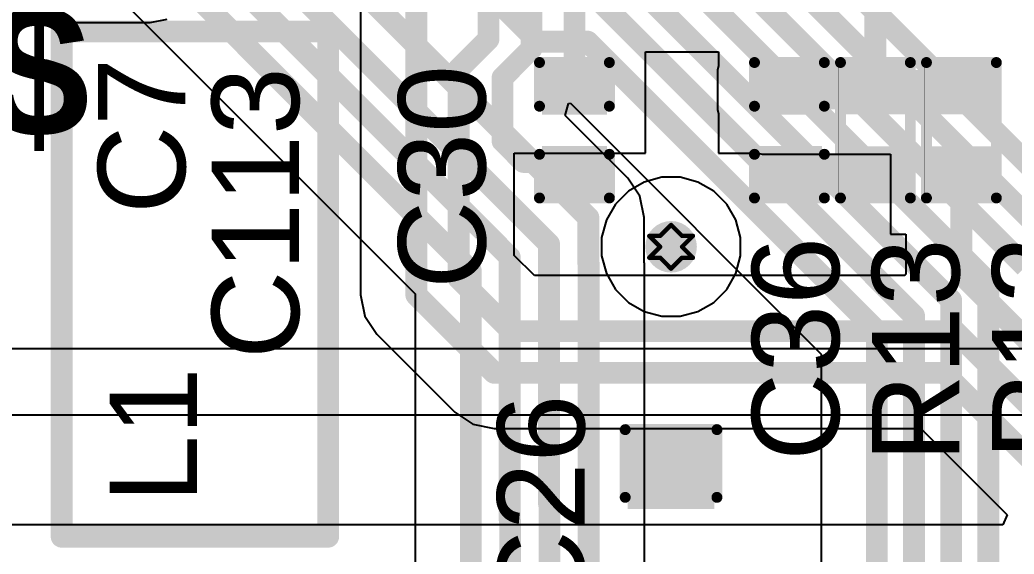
# Model space of a CAD drawing. Header units: inches. Extents: x -3 to 5437, y -3 to 5435.
# Drawn here: x 90.52 to 102.08, y 50.67 to 56.88 of the extents above; entities that cross this region are included whole.
import ezdxf

# ---------------------------------------------------------------- set-up
doc = ezdxf.new("R2010")
doc.units = ezdxf.units.IN
for name, color, linetype in [('Bottom Layer', 5, 'Continuous'), ('Drill Drawing', 1, 'Continuous'), ('GND', 16, 'Continuous'), ('PWR', 76, 'Continuous'), ('Top Layer', 1, 'Continuous'), ('Top Overlay', 2, 'Continuous'), ('Top Paste', 8, 'Continuous'), ('Top Solder', 216, 'Continuous'), ('Via Holes', 16, 'Continuous')]:
    doc.layers.add(name, color=color, linetype=linetype)
doc.styles.add('Arial', font='', dxfattribs={"height": 0.2})
doc.styles.add('Arial_Bold', font='', dxfattribs={"height": 0.2})
doc.styles.get('Arial').set_extended_font_data('Arial')
doc.styles.get('Arial_Bold').set_extended_font_data('Arial', bold=True)

# ---------------------------------------------------------------- blocks, each defined once
blk = doc.blocks.new('C___0402_62')
at = {"layer": 'Top Layer'}
for points in [[(-0.6985, -0.3175), (-0.6985, 0.3174999999999999), (-0.2413000000000001, 0.3175), (-0.2412999999999999, -0.3174999999999999)], [(0.2413000000000001, -0.3175), (0.2412999999999999, 0.3174999999999999), (0.6985, 0.3175), (0.6985, -0.3174999999999999)]]:
    blk.add_hatch(color=1, dxfattribs=at).paths.add_polyline_path(points)
at = {"layer": 'Top Paste'}
for points in [[(-0.6985, -0.3175), (-0.6985, 0.3174999999999999), (-0.2413000000000001, 0.3175), (-0.2412999999999999, -0.3174999999999999)], [(0.2413000000000001, -0.3175), (0.2412999999999999, 0.3174999999999999), (0.6985, 0.3175), (0.6985, -0.3174999999999999)]]:
    blk.add_hatch(color=8, dxfattribs=at).paths.add_polyline_path(points)
at = {"layer": 'Top Solder'}
for points in [[(-0.7584998799999999, -0.3774998800000001), (-0.7584998799999999, 0.3774998799999999), (-0.1813001200000001, 0.3774998800000001), (-0.1813001199999999, -0.3774998799999999)], [(0.1813001200000001, -0.3774998800000001), (0.1813001199999999, 0.3774998799999999), (0.7584998799999999, 0.3774998800000001), (0.7584998799999999, -0.3774998799999999)]]:
    blk.add_hatch(color=216, dxfattribs=at).paths.add_polyline_path(points)
at = {"layer": 'Top Overlay'}
for points in [[(-0.7874, -0.4064, 0.127, 0.127, 0), (-0.7874, 0.4064, 0.127, 0.127, 0)], [(-0.2794, 0.4064, 0.127, 0.127, 0), (-0.7874, 0.4064, 0.127, 0.127, 0)], [(0.7874, 0.4064, 0.127, 0.127, 0), (0.2794, 0.4064, 0.127, 0.127, 0)], [(0.7874, -0.4064, 0.127, 0.127, 0), (0.7874, 0.4064, 0.127, 0.127, 0)], [(-0.2794, -0.4064, 0.127, 0.127, 0), (-0.7874, -0.4064, 0.127, 0.127, 0)], [(0.7874, -0.4064, 0.127, 0.127, 0), (0.2794, -0.4064, 0.127, 0.127, 0)]]:
    blk.add_lwpolyline(points, format="xyseb", dxfattribs=at)
for points in [[(-0.8191499999999999, 0.4064, 0.0635, 0.0635, 1), (-0.7556499999999999, 0.4064, 0.0635, 0.0635, 1)], [(-0.8191499999999999, 0.4064, 0.0635, 0.0635, 1), (-0.7556499999999999, 0.4064, 0.0635, 0.0635, 1)], [(-0.31115, 0.4064, 0.0635, 0.0635, 1), (-0.24765, 0.4064, 0.0635, 0.0635, 1)], [(0.24765, 0.4064, 0.0635, 0.0635, 1), (0.31115, 0.4064, 0.0635, 0.0635, 1)], [(0.7556499999999999, 0.4064, 0.0635, 0.0635, 1), (0.8191499999999999, 0.4064, 0.0635, 0.0635, 1)], [(0.7556499999999999, 0.4064, 0.0635, 0.0635, 1), (0.8191499999999999, 0.4064, 0.0635, 0.0635, 1)], [(-0.8191499999999999, -0.4064, 0.0635, 0.0635, 1), (-0.7556499999999999, -0.4064, 0.0635, 0.0635, 1)], [(-0.8191499999999999, -0.4064, 0.0635, 0.0635, 1), (-0.7556499999999999, -0.4064, 0.0635, 0.0635, 1)], [(-0.31115, -0.4064, 0.0635, 0.0635, 1), (-0.24765, -0.4064, 0.0635, 0.0635, 1)], [(0.24765, -0.4064, 0.0635, 0.0635, 1), (0.31115, -0.4064, 0.0635, 0.0635, 1)], [(0.7556499999999999, -0.4064, 0.0635, 0.0635, 1), (0.8191499999999999, -0.4064, 0.0635, 0.0635, 1)], [(0.7556499999999999, -0.4064, 0.0635, 0.0635, 1), (0.8191499999999999, -0.4064, 0.0635, 0.0635, 1)]]:
    blk.add_lwpolyline(points, format="xyseb", close=True, dxfattribs=at)
blk = doc.blocks.new('R___0402_235')
at = {"layer": 'Top Layer'}
for points in [[(-0.6985, -0.3175), (-0.6985, 0.3174999999999999), (-0.2413000000000001, 0.3175), (-0.2412999999999999, -0.3174999999999999)], [(0.2413000000000001, -0.3175), (0.2412999999999999, 0.3174999999999999), (0.6985, 0.3175), (0.6985, -0.3174999999999999)]]:
    blk.add_hatch(color=1, dxfattribs=at).paths.add_polyline_path(points)
at = {"layer": 'Top Paste'}
for points in [[(-0.6985, -0.3175), (-0.6985, 0.3174999999999999), (-0.2413000000000001, 0.3175), (-0.2412999999999999, -0.3174999999999999)], [(0.2413000000000001, -0.3175), (0.2412999999999999, 0.3174999999999999), (0.6985, 0.3175), (0.6985, -0.3174999999999999)]]:
    blk.add_hatch(color=8, dxfattribs=at).paths.add_polyline_path(points)
at = {"layer": 'Top Solder'}
for points in [[(-0.75350116, -0.3725011600000001), (-0.75350116, 0.3725011599999999), (-0.18629884, 0.3725011600000001), (-0.1862988399999999, -0.3725011599999999)], [(0.18629884, -0.3725011600000001), (0.1862988399999999, 0.3725011599999999), (0.75350116, 0.3725011600000001), (0.75350116, -0.3725011599999999)]]:
    blk.add_hatch(color=216, dxfattribs=at).paths.add_polyline_path(points)
at = {"layer": 'Top Overlay'}
for points in [[(0.7874, 0.4064, 0.127, 0.127, 0), (-0.7874, 0.4064, 0.127, 0.127, 0)], [(-0.7874, -0.4064, 0.127, 0.127, 0), (-0.7874, 0.4064, 0.127, 0.127, 0)], [(0.7874, -0.4064, 0.127, 0.127, 0), (0.7874, 0.4064, 0.127, 0.127, 0)], [(0.7874, -0.4064, 0.127, 0.127, 0), (-0.7874, -0.4064, 0.127, 0.127, 0)], [(0.8128, -0.4318, 0.0032258, 0.0032258, 0), (-0.8128, -0.4318, 0.0032258, 0.0032258, 0)]]:
    blk.add_lwpolyline(points, format="xyseb", dxfattribs=at)
for points in [[(-0.8191499999999999, 0.4064, 0.0635, 0.0635, 1), (-0.7556499999999999, 0.4064, 0.0635, 0.0635, 1)], [(-0.8191499999999999, 0.4064, 0.0635, 0.0635, 1), (-0.7556499999999999, 0.4064, 0.0635, 0.0635, 1)], [(0.7556499999999999, 0.4064, 0.0635, 0.0635, 1), (0.8191499999999999, 0.4064, 0.0635, 0.0635, 1)], [(0.7556499999999999, 0.4064, 0.0635, 0.0635, 1), (0.8191499999999999, 0.4064, 0.0635, 0.0635, 1)], [(-0.8191499999999999, -0.4064, 0.0635, 0.0635, 1), (-0.7556499999999999, -0.4064, 0.0635, 0.0635, 1)], [(-0.8191499999999999, -0.4064, 0.0635, 0.0635, 1), (-0.7556499999999999, -0.4064, 0.0635, 0.0635, 1)], [(0.7556499999999999, -0.4064, 0.0635, 0.0635, 1), (0.8191499999999999, -0.4064, 0.0635, 0.0635, 1)], [(0.7556499999999999, -0.4064, 0.0635, 0.0635, 1), (0.8191499999999999, -0.4064, 0.0635, 0.0635, 1)], [(-0.81360518, -0.4318, 0.0016129, 0.0016129, 1), (-0.8119948199999999, -0.4318, 0.0016129, 0.0016129, 1)], [(0.8119948199999999, -0.4318, 0.0016129, 0.0016129, 1), (0.81360518, -0.4318, 0.0016129, 0.0016129, 1)]]:
    blk.add_lwpolyline(points, format="xyseb", close=True, dxfattribs=at)
blk = doc.blocks.new('C__0603_370')
at = {"layer": 'Top Layer'}
for points in [[(-0.3809999999999999, 0.4445), (-0.3809999999999999, -0.4445), (-1.143, -0.4445), (-1.143, 0.4445)], [(1.143, 0.4445), (1.143, -0.4445), (0.3809999999999999, -0.4445), (0.3809999999999999, 0.4445)]]:
    blk.add_hatch(color=1, dxfattribs=at).paths.add_polyline_path(points)
at = {"layer": 'Top Paste'}
for points in [[(-0.3809999999999999, 0.4445), (-0.3809999999999999, -0.4445), (-1.143, -0.4445), (-1.143, 0.4445)], [(1.143, 0.4445), (1.143, -0.4445), (0.3809999999999999, -0.4445), (0.3809999999999999, 0.4445)]]:
    blk.add_hatch(color=8, dxfattribs=at).paths.add_polyline_path(points)
at = {"layer": 'Top Solder'}
for points in [[(-0.3210001199999999, 0.50449988), (-0.3210001199999999, -0.50449988), (-1.20299988, -0.50449988), (-1.20299988, 0.50449988)], [(1.20299988, 0.50449988), (1.20299988, -0.50449988), (0.3210001199999999, -0.50449988), (0.3210001199999999, 0.50449988)]]:
    blk.add_hatch(color=216, dxfattribs=at).paths.add_polyline_path(points)
at = {"layer": 'Top Overlay'}
for points in [[(-1.2446, 0.5334, 0.127, 0.127, 0), (-1.2446, -0.5334, 0.127, 0.127, 0)], [(-1.2446, 0.5334, 0.127, 0.127, 0), (-0.4571999999999999, 0.5334, 0.127, 0.127, 0)], [(0.4571999999999999, 0.5334, 0.127, 0.127, 0), (1.2446, 0.5334, 0.127, 0.127, 0)], [(1.2446, 0.5334, 0.127, 0.127, 0), (1.2446, -0.5334, 0.127, 0.127, 0)], [(-1.2446, -0.5334, 0.127, 0.127, 0), (-0.4571999999999999, -0.5334, 0.127, 0.127, 0)], [(0.4571999999999999, -0.5334, 0.127, 0.127, 0), (1.2446, -0.5334, 0.127, 0.127, 0)]]:
    blk.add_lwpolyline(points, format="xyseb", dxfattribs=at)
for points in [[(-1.27635, 0.5334, 0.0635, 0.0635, 1), (-1.21285, 0.5334, 0.0635, 0.0635, 1)], [(-1.27635, 0.5334, 0.0635, 0.0635, 1), (-1.21285, 0.5334, 0.0635, 0.0635, 1)], [(-0.4889499999999999, 0.5334, 0.0635, 0.0635, 1), (-0.42545, 0.5334, 0.0635, 0.0635, 1)], [(0.42545, 0.5334, 0.0635, 0.0635, 1), (0.4889499999999999, 0.5334, 0.0635, 0.0635, 1)], [(1.21285, 0.5334, 0.0635, 0.0635, 1), (1.27635, 0.5334, 0.0635, 0.0635, 1)], [(1.21285, 0.5334, 0.0635, 0.0635, 1), (1.27635, 0.5334, 0.0635, 0.0635, 1)], [(-1.27635, -0.5334, 0.0635, 0.0635, 1), (-1.21285, -0.5334, 0.0635, 0.0635, 1)], [(-1.27635, -0.5334, 0.0635, 0.0635, 1), (-1.21285, -0.5334, 0.0635, 0.0635, 1)], [(-0.4889499999999999, -0.5334, 0.0635, 0.0635, 1), (-0.42545, -0.5334, 0.0635, 0.0635, 1)], [(0.42545, -0.5334, 0.0635, 0.0635, 1), (0.4889499999999999, -0.5334, 0.0635, 0.0635, 1)], [(1.21285, -0.5334, 0.0635, 0.0635, 1), (1.27635, -0.5334, 0.0635, 0.0635, 1)], [(1.21285, -0.5334, 0.0635, 0.0635, 1), (1.27635, -0.5334, 0.0635, 0.0635, 1)]]:
    blk.add_lwpolyline(points, format="xyseb", close=True, dxfattribs=at)
blk = doc.blocks.new('R___0402_453')
at = {"layer": 'Top Layer'}
for points in [[(-0.6985, -0.3175), (-0.6985, 0.3174999999999999), (-0.2413000000000001, 0.3175), (-0.2412999999999999, -0.3174999999999999)], [(0.2413000000000001, -0.3175), (0.2412999999999999, 0.3174999999999999), (0.6985, 0.3175), (0.6985, -0.3174999999999999)]]:
    blk.add_hatch(color=1, dxfattribs=at).paths.add_polyline_path(points)
at = {"layer": 'Top Paste'}
for points in [[(-0.6985, -0.3175), (-0.6985, 0.3174999999999999), (-0.2413000000000001, 0.3175), (-0.2412999999999999, -0.3174999999999999)], [(0.2413000000000001, -0.3175), (0.2412999999999999, 0.3174999999999999), (0.6985, 0.3175), (0.6985, -0.3174999999999999)]]:
    blk.add_hatch(color=8, dxfattribs=at).paths.add_polyline_path(points)
at = {"layer": 'Top Solder'}
for points in [[(-0.75350116, -0.3725011600000001), (-0.75350116, 0.3725011599999999), (-0.18629884, 0.3725011600000001), (-0.1862988399999999, -0.3725011599999999)], [(0.18629884, -0.3725011600000001), (0.1862988399999999, 0.3725011599999999), (0.75350116, 0.3725011600000001), (0.75350116, -0.3725011599999999)]]:
    blk.add_hatch(color=216, dxfattribs=at).paths.add_polyline_path(points)
at = {"layer": 'Top Overlay'}
for points in [[(0.7874, 0.4064, 0.127, 0.127, 0), (-0.7874, 0.4064, 0.127, 0.127, 0)], [(-0.7874, -0.4064, 0.127, 0.127, 0), (-0.7874, 0.4064, 0.127, 0.127, 0)], [(0.7874, -0.4064, 0.127, 0.127, 0), (0.7874, 0.4064, 0.127, 0.127, 0)], [(0.7874, -0.4064, 0.127, 0.127, 0), (-0.7874, -0.4064, 0.127, 0.127, 0)], [(0.8128, -0.4318, 0.0032258, 0.0032258, 0), (-0.8128, -0.4318, 0.0032258, 0.0032258, 0)]]:
    blk.add_lwpolyline(points, format="xyseb", dxfattribs=at)
for points in [[(-0.8191499999999999, 0.4064, 0.0635, 0.0635, 1), (-0.7556499999999999, 0.4064, 0.0635, 0.0635, 1)], [(-0.8191499999999999, 0.4064, 0.0635, 0.0635, 1), (-0.7556499999999999, 0.4064, 0.0635, 0.0635, 1)], [(0.7556499999999999, 0.4064, 0.0635, 0.0635, 1), (0.8191499999999999, 0.4064, 0.0635, 0.0635, 1)], [(0.7556499999999999, 0.4064, 0.0635, 0.0635, 1), (0.8191499999999999, 0.4064, 0.0635, 0.0635, 1)], [(-0.8191499999999999, -0.4064, 0.0635, 0.0635, 1), (-0.7556499999999999, -0.4064, 0.0635, 0.0635, 1)], [(-0.8191499999999999, -0.4064, 0.0635, 0.0635, 1), (-0.7556499999999999, -0.4064, 0.0635, 0.0635, 1)], [(0.7556499999999999, -0.4064, 0.0635, 0.0635, 1), (0.8191499999999999, -0.4064, 0.0635, 0.0635, 1)], [(0.7556499999999999, -0.4064, 0.0635, 0.0635, 1), (0.8191499999999999, -0.4064, 0.0635, 0.0635, 1)], [(-0.81360518, -0.4318, 0.0016129, 0.0016129, 1), (-0.8119948199999999, -0.4318, 0.0016129, 0.0016129, 1)], [(0.8119948199999999, -0.4318, 0.0016129, 0.0016129, 1), (0.81360518, -0.4318, 0.0016129, 0.0016129, 1)]]:
    blk.add_lwpolyline(points, format="xyseb", close=True, dxfattribs=at)
blk = doc.blocks.new('C___0402_486')
at = {"layer": 'Top Layer'}
for points in [[(-0.6985, -0.3175), (-0.6985, 0.3174999999999999), (-0.2413000000000001, 0.3175), (-0.2412999999999999, -0.3174999999999999)], [(0.2413000000000001, -0.3175), (0.2412999999999999, 0.3174999999999999), (0.6985, 0.3175), (0.6985, -0.3174999999999999)]]:
    blk.add_hatch(color=1, dxfattribs=at).paths.add_polyline_path(points)
at = {"layer": 'Top Paste'}
for points in [[(-0.6985, -0.3175), (-0.6985, 0.3174999999999999), (-0.2413000000000001, 0.3175), (-0.2412999999999999, -0.3174999999999999)], [(0.2413000000000001, -0.3175), (0.2412999999999999, 0.3174999999999999), (0.6985, 0.3175), (0.6985, -0.3174999999999999)]]:
    blk.add_hatch(color=8, dxfattribs=at).paths.add_polyline_path(points)
at = {"layer": 'Top Solder'}
for points in [[(-0.7584998799999999, -0.3774998800000001), (-0.7584998799999999, 0.3774998799999999), (-0.1813001200000001, 0.3774998800000001), (-0.1813001199999999, -0.3774998799999999)], [(0.1813001200000001, -0.3774998800000001), (0.1813001199999999, 0.3774998799999999), (0.7584998799999999, 0.3774998800000001), (0.7584998799999999, -0.3774998799999999)]]:
    blk.add_hatch(color=216, dxfattribs=at).paths.add_polyline_path(points)
at = {"layer": 'Top Overlay'}
for points in [[(-0.7874, -0.4064, 0.127, 0.127, 0), (-0.7874, 0.4064, 0.127, 0.127, 0)], [(-0.2794, 0.4064, 0.127, 0.127, 0), (-0.7874, 0.4064, 0.127, 0.127, 0)], [(0.7874, 0.4064, 0.127, 0.127, 0), (0.2794, 0.4064, 0.127, 0.127, 0)], [(0.7874, -0.4064, 0.127, 0.127, 0), (0.7874, 0.4064, 0.127, 0.127, 0)], [(-0.2794, -0.4064, 0.127, 0.127, 0), (-0.7874, -0.4064, 0.127, 0.127, 0)], [(0.7874, -0.4064, 0.127, 0.127, 0), (0.2794, -0.4064, 0.127, 0.127, 0)]]:
    blk.add_lwpolyline(points, format="xyseb", dxfattribs=at)
for points in [[(-0.8191499999999999, 0.4064, 0.0635, 0.0635, 1), (-0.7556499999999999, 0.4064, 0.0635, 0.0635, 1)], [(-0.8191499999999999, 0.4064, 0.0635, 0.0635, 1), (-0.7556499999999999, 0.4064, 0.0635, 0.0635, 1)], [(-0.31115, 0.4064, 0.0635, 0.0635, 1), (-0.24765, 0.4064, 0.0635, 0.0635, 1)], [(0.24765, 0.4064, 0.0635, 0.0635, 1), (0.31115, 0.4064, 0.0635, 0.0635, 1)], [(0.7556499999999999, 0.4064, 0.0635, 0.0635, 1), (0.8191499999999999, 0.4064, 0.0635, 0.0635, 1)], [(0.7556499999999999, 0.4064, 0.0635, 0.0635, 1), (0.8191499999999999, 0.4064, 0.0635, 0.0635, 1)], [(-0.8191499999999999, -0.4064, 0.0635, 0.0635, 1), (-0.7556499999999999, -0.4064, 0.0635, 0.0635, 1)], [(-0.8191499999999999, -0.4064, 0.0635, 0.0635, 1), (-0.7556499999999999, -0.4064, 0.0635, 0.0635, 1)], [(-0.31115, -0.4064, 0.0635, 0.0635, 1), (-0.24765, -0.4064, 0.0635, 0.0635, 1)], [(0.24765, -0.4064, 0.0635, 0.0635, 1), (0.31115, -0.4064, 0.0635, 0.0635, 1)], [(0.7556499999999999, -0.4064, 0.0635, 0.0635, 1), (0.8191499999999999, -0.4064, 0.0635, 0.0635, 1)], [(0.7556499999999999, -0.4064, 0.0635, 0.0635, 1), (0.8191499999999999, -0.4064, 0.0635, 0.0635, 1)]]:
    blk.add_lwpolyline(points, format="xyseb", close=True, dxfattribs=at)

msp = doc.modelspace()

# ---------------------------------------------------------------- hatches: boundary and pattern name
at = {"layer": 'Bottom Layer'}
h = msp.add_hatch(color=5, dxfattribs=at)
edge = h.paths.add_edge_path()
edge.add_arc((98.09479999999999, 54.24570812), 0.2999994, 0, 360)
at = {"layer": 'GND'}
h = msp.add_hatch(color=16, dxfattribs=at)
edge = h.paths.add_edge_path()
edge.add_arc((98.09479999999999, 54.24570812), 0.2999994, 0, 360)
at = {"layer": 'PWR'}
h = msp.add_hatch(color=76, dxfattribs=at)
edge = h.paths.add_edge_path()
edge.add_arc((98.09479999999999, 54.24570812), 0.2999994, 0, 360)
at = {"layer": 'Top Layer'}
msp.add_hatch(color=1, dxfattribs=at).paths.add_polyline_path([(99.15333738, 55.8419), (101.78833338, 55.8419), (101.78833338, 56.2991), (99.15333738, 56.2991)])
h = msp.add_hatch(color=1, dxfattribs=at)
edge = h.paths.add_edge_path()
edge.add_arc((98.09479999999999, 54.24570812), 0.2999994, 0, 360)
at = {"layer": 'Via Holes'}
h = msp.add_hatch(color=7, dxfattribs=at)
edge = h.paths.add_edge_path()
edge.add_arc((98.09479999999999, 54.24570812), 0.1499997, 0, 360)

# ---------------------------------------------------------------- linework, layer by layer
at = {"layer": 'Bottom Layer'}
for p, q in [((91.04087202, 57.77650877999999), (95.11819686, 53.69918394)), ((96.86164778, 55.77222018), (96.9034511, 55.9100228)), ((96.9034511, 55.9100228), (96.92535097999999, 55.9143789)), ((96.92535097999999, 55.9143789), (99.84048357999998, 52.9992463)), ((97.5907751, 55.04309285999999), (96.86164778, 55.77222018)), ((97.7311228, 54.83304756), (97.5907751, 55.04309285999999)), ((97.78040641999999, 54.58528326), (97.7311228, 54.83304756)), ((97.78040641999999, 54.06840595999999), (97.78040641999999, 54.58528326)), ((97.7846787, 54.04692772), (97.78040641999999, 54.06840595999999)), ((97.7846787, 46.87107211999999), (97.7846787, 54.04692772)), ((95.11819686, 53.69918394), (95.11819686, 47.59962031999999)), ((99.84048357999998, 52.9992463), (99.84048357999998, 22.4325815))]:
    msp.add_line(p, q, dxfattribs=at)
for points in [[(85.56094139999999, 64.1720586, 0.254, 0.254, 0), (95.76563777999999, 53.96736222, 0.254, 0.254, 0)], [(93.88244621999999, 60.48356458, 0.254, 0.254, 0), (100.9197245, 53.4462863, 0.254, 0.254, 0)], [(92.94668227999999, 60.22927248, 0.254, 0.254, 0), (96.54516378, 56.63079098, 0.254, 0.254, 0)], [(95.42779746, 59.5488649, 0.254, 0.254, 0), (101.3515245, 53.62513786, 0.254, 0.254, 0)], [(92.2528, 59.46544875999999, 0.254, 0.254, 0), (97.1329655, 54.58528326, 0.254, 0.254, 0)], [(90.95880208, 59.38485456, 0.254, 0.254, 0), (96.2185655, 54.12509113999999, 0.254, 0.254, 0)], [(91.821, 59.13331328, 0.254, 0.254, 0), (96.6757655, 54.27854778, 0.254, 0.254, 0)], [(96.9717898, 58.64627844, 0.254, 0.254, 0), (101.7833245, 53.83474373999999, 0.254, 0.254, 0)], [(97.65004853999999, 58.57867634, 0.254, 0.254, 0), (102.21512704, 54.01359784, 0.254, 0.254, 0)], [(98.47083683999999, 58.36854468, 0.254, 0.254, 0), (102.64692704, 54.19245447999999, 0.254, 0.254, 0)], [(99.74969381999999, 57.70034434, 0.254, 0.254, 0), (103.07872704, 54.37131111999999, 0.254, 0.254, 0)], [(96.54516378, 56.63079098, 0.254, 0.254, 0), (97.1245581, 56.63079098, 0.254, 0.254, 0)], [(97.1245581, 56.63079098, 0.254, 0.254, 0), (100.4879245, 53.26742458, 0.254, 0.254, 0)], [(97.1329655, 54.0512, 0.254, 0.254, 0), (97.1329655, 54.58528326, 0.254, 0.254, 0)], [(96.6757655, 51.25214032, 0.254, 0.254, 0), (96.6757655, 54.27854778, 0.254, 0.254, 0)], [(96.2185655, 51.062763, 0.254, 0.254, 0), (96.2185655, 54.12509113999999, 0.254, 0.254, 0)], [(97.1329655, 54.0512, 0.254, 0.254, 0), (97.13723778, 54.04692772, 0.254, 0.254, 0)], [(97.13723778, 46.87107211999999, 0.254, 0.254, 0), (97.13723778, 54.04692772, 0.254, 0.254, 0)], [(95.76563777999999, 47.33144204, 0.254, 0.254, 0), (95.76563777999999, 53.96736222, 0.254, 0.254, 0)], [(101.7833245, 14.86282524, 0.254, 0.254, 0), (101.7833245, 53.83474373999999, 0.254, 0.254, 0)], [(101.3515245, 15.04168188, 0.254, 0.254, 0), (101.3515245, 53.62513786, 0.254, 0.254, 0)], [(100.9197245, 15.22053852, 0.254, 0.254, 0), (100.9197245, 53.4462863, 0.254, 0.254, 0)], [(100.4879245, 15.4572589, 0.254, 0.254, 0), (100.4879245, 53.26742458, 0.254, 0.254, 0)], [(96.6757655, 51.25214032, 0.254, 0.254, 0), (96.68003777999999, 51.24786804, 0.254, 0.254, 0)], [(96.68003777999999, 47.02452876, 0.254, 0.254, 0), (96.68003777999999, 51.24786804, 0.254, 0.254, 0)], [(96.2185655, 51.062763, 0.254, 0.254, 0), (96.22283778, 51.05849071999999, 0.254, 0.254, 0)], [(96.22283778, 47.1779854, 0.254, 0.254, 0), (96.22283778, 51.05849071999999, 0.254, 0.254, 0)]]:
    msp.add_lwpolyline(points, format="xyseb", dxfattribs=at)
for points in [[(96.48166377999999, 56.63079098, 0.127, 0.127, 1), (96.60866377999999, 56.63079098, 0.127, 0.127, 1)], [(96.48166377999999, 56.63079098, 0.127, 0.127, 1), (96.60866377999999, 56.63079098, 0.127, 0.127, 1)], [(97.0610581, 56.63079098, 0.127, 0.127, 1), (97.18805809999999, 56.63079098, 0.127, 0.127, 1)], [(97.0610581, 56.63079098, 0.127, 0.127, 1), (97.18805809999999, 56.63079098, 0.127, 0.127, 1)], [(97.0694655, 54.58528326, 0.127, 0.127, 1), (97.1964655, 54.58528326, 0.127, 0.127, 1)], [(97.0694655, 54.58528326, 0.127, 0.127, 1), (97.1964655, 54.58528326, 0.127, 0.127, 1)], [(96.61226549999999, 54.27854778, 0.127, 0.127, 1), (96.73926549999999, 54.27854778, 0.127, 0.127, 1)], [(96.61226549999999, 54.27854778, 0.127, 0.127, 1), (96.73926549999999, 54.27854778, 0.127, 0.127, 1)], [(96.15506549999999, 54.12509113999999, 0.127, 0.127, 1), (96.2820655, 54.12509113999999, 0.127, 0.127, 1)], [(96.15506549999999, 54.12509113999999, 0.127, 0.127, 1), (96.2820655, 54.12509113999999, 0.127, 0.127, 1)], [(97.0694655, 54.0512, 0.127, 0.127, 1), (97.1964655, 54.0512, 0.127, 0.127, 1)], [(97.0694655, 54.0512, 0.127, 0.127, 1), (97.1964655, 54.0512, 0.127, 0.127, 1)], [(97.07373777999999, 54.04692772, 0.127, 0.127, 1), (97.20073778, 54.04692772, 0.127, 0.127, 1)], [(97.07373777999999, 54.04692772, 0.127, 0.127, 1), (97.20073778, 54.04692772, 0.127, 0.127, 1)], [(95.70213778, 53.96736222, 0.127, 0.127, 1), (95.82913778, 53.96736222, 0.127, 0.127, 1)], [(95.70213778, 53.96736222, 0.127, 0.127, 1), (95.82913778, 53.96736222, 0.127, 0.127, 1)], [(101.7198245, 53.83474373999999, 0.127, 0.127, 1), (101.8468245, 53.83474373999999, 0.127, 0.127, 1)], [(101.7198245, 53.83474373999999, 0.127, 0.127, 1), (101.8468245, 53.83474373999999, 0.127, 0.127, 1)], [(101.2880245, 53.62513786, 0.127, 0.127, 1), (101.4150245, 53.62513786, 0.127, 0.127, 1)], [(101.2880245, 53.62513786, 0.127, 0.127, 1), (101.4150245, 53.62513786, 0.127, 0.127, 1)], [(100.8562245, 53.4462863, 0.127, 0.127, 1), (100.9832245, 53.4462863, 0.127, 0.127, 1)], [(100.8562245, 53.4462863, 0.127, 0.127, 1), (100.9832245, 53.4462863, 0.127, 0.127, 1)], [(100.4244245, 53.26742458, 0.127, 0.127, 1), (100.5514245, 53.26742458, 0.127, 0.127, 1)], [(100.4244245, 53.26742458, 0.127, 0.127, 1), (100.5514245, 53.26742458, 0.127, 0.127, 1)], [(96.61226549999999, 51.25214032, 0.127, 0.127, 1), (96.73926549999999, 51.25214032, 0.127, 0.127, 1)], [(96.61226549999999, 51.25214032, 0.127, 0.127, 1), (96.73926549999999, 51.25214032, 0.127, 0.127, 1)], [(96.61653778, 51.24786804, 0.127, 0.127, 1), (96.74353778, 51.24786804, 0.127, 0.127, 1)], [(96.61653778, 51.24786804, 0.127, 0.127, 1), (96.74353778, 51.24786804, 0.127, 0.127, 1)], [(96.15506549999999, 51.062763, 0.127, 0.127, 1), (96.2820655, 51.062763, 0.127, 0.127, 1)], [(96.15506549999999, 51.062763, 0.127, 0.127, 1), (96.2820655, 51.062763, 0.127, 0.127, 1)], [(96.15933777999999, 51.05849071999999, 0.127, 0.127, 1), (96.28633778, 51.05849071999999, 0.127, 0.127, 1)], [(96.15933777999999, 51.05849071999999, 0.127, 0.127, 1), (96.28633778, 51.05849071999999, 0.127, 0.127, 1)]]:
    msp.add_lwpolyline(points, format="xyseb", close=True, dxfattribs=at)
at = {"layer": 'Drill Drawing'}
for points in [[(97.9678, 54.37270812, 0.0508, 0.0508, 0), (98.09479999999999, 54.49970811999999, 0.0508, 0.0508, 0)], [(98.09479999999999, 54.49970811999999, 0.0508, 0.0508, 0), (98.22179999999999, 54.37270812, 0.0508, 0.0508, 0)], [(97.84079999999999, 54.37270812, 0.0508, 0.0508, 0), (97.9678, 54.24570812, 0.0508, 0.0508, 0)], [(97.84079999999999, 54.37270812, 0.0508, 0.0508, 0), (97.9678, 54.37270812, 0.0508, 0.0508, 0)], [(98.22179999999999, 54.37270812, 0.0508, 0.0508, 0), (98.3488, 54.37270812, 0.0508, 0.0508, 0)], [(98.22179999999999, 54.24570812, 0.0508, 0.0508, 0), (98.3488, 54.37270812, 0.0508, 0.0508, 0)], [(97.84079999999999, 54.11870811999999, 0.0508, 0.0508, 0), (97.9678, 54.24570812, 0.0508, 0.0508, 0)], [(98.22179999999999, 54.24570812, 0.0508, 0.0508, 0), (98.3488, 54.11870811999999, 0.0508, 0.0508, 0)], [(97.84079999999999, 54.11870811999999, 0.0508, 0.0508, 0), (97.9678, 54.11870811999999, 0.0508, 0.0508, 0)], [(97.9678, 54.11870811999999, 0.0508, 0.0508, 0), (98.09479999999999, 53.99170812, 0.0508, 0.0508, 0)], [(98.09479999999999, 53.99170812, 0.0508, 0.0508, 0), (98.22179999999999, 54.11870811999999, 0.0508, 0.0508, 0)], [(98.22179999999999, 54.11870811999999, 0.0508, 0.0508, 0), (98.3488, 54.11870811999999, 0.0508, 0.0508, 0)]]:
    msp.add_lwpolyline(points, format="xyseb", dxfattribs=at)
for points in [[(98.0821, 54.49970811999999, 0.0254, 0.0254, 1), (98.10749999999999, 54.49970811999999, 0.0254, 0.0254, 1)], [(98.0821, 54.49970811999999, 0.0254, 0.0254, 1), (98.10749999999999, 54.49970811999999, 0.0254, 0.0254, 1)], [(97.82809999999999, 54.37270812, 0.0254, 0.0254, 1), (97.8535, 54.37270812, 0.0254, 0.0254, 1)], [(97.82809999999999, 54.37270812, 0.0254, 0.0254, 1), (97.8535, 54.37270812, 0.0254, 0.0254, 1)], [(97.9551, 54.37270812, 0.0254, 0.0254, 1), (97.98049999999999, 54.37270812, 0.0254, 0.0254, 1)], [(97.9551, 54.37270812, 0.0254, 0.0254, 1), (97.98049999999999, 54.37270812, 0.0254, 0.0254, 1)], [(98.20909999999999, 54.37270812, 0.0254, 0.0254, 1), (98.2345, 54.37270812, 0.0254, 0.0254, 1)], [(98.20909999999999, 54.37270812, 0.0254, 0.0254, 1), (98.2345, 54.37270812, 0.0254, 0.0254, 1)], [(98.3361, 54.37270812, 0.0254, 0.0254, 1), (98.36149999999999, 54.37270812, 0.0254, 0.0254, 1)], [(98.3361, 54.37270812, 0.0254, 0.0254, 1), (98.36149999999999, 54.37270812, 0.0254, 0.0254, 1)], [(97.9551, 54.24570812, 0.0254, 0.0254, 1), (97.98049999999999, 54.24570812, 0.0254, 0.0254, 1)], [(97.9551, 54.24570812, 0.0254, 0.0254, 1), (97.98049999999999, 54.24570812, 0.0254, 0.0254, 1)], [(98.20909999999999, 54.24570812, 0.0254, 0.0254, 1), (98.2345, 54.24570812, 0.0254, 0.0254, 1)], [(98.20909999999999, 54.24570812, 0.0254, 0.0254, 1), (98.2345, 54.24570812, 0.0254, 0.0254, 1)], [(97.82809999999999, 54.11870811999999, 0.0254, 0.0254, 1), (97.8535, 54.11870811999999, 0.0254, 0.0254, 1)], [(97.82809999999999, 54.11870811999999, 0.0254, 0.0254, 1), (97.8535, 54.11870811999999, 0.0254, 0.0254, 1)], [(97.9551, 54.11870811999999, 0.0254, 0.0254, 1), (97.98049999999999, 54.11870811999999, 0.0254, 0.0254, 1)], [(97.9551, 54.11870811999999, 0.0254, 0.0254, 1), (97.98049999999999, 54.11870811999999, 0.0254, 0.0254, 1)], [(98.20909999999999, 54.11870811999999, 0.0254, 0.0254, 1), (98.2345, 54.11870811999999, 0.0254, 0.0254, 1)], [(98.20909999999999, 54.11870811999999, 0.0254, 0.0254, 1), (98.2345, 54.11870811999999, 0.0254, 0.0254, 1)], [(98.3361, 54.11870811999999, 0.0254, 0.0254, 1), (98.36149999999999, 54.11870811999999, 0.0254, 0.0254, 1)], [(98.3361, 54.11870811999999, 0.0254, 0.0254, 1), (98.36149999999999, 54.11870811999999, 0.0254, 0.0254, 1)], [(98.0821, 53.99170812, 0.0254, 0.0254, 1), (98.10749999999999, 53.99170812, 0.0254, 0.0254, 1)], [(98.0821, 53.99170812, 0.0254, 0.0254, 1), (98.10749999999999, 53.99170812, 0.0254, 0.0254, 1)]]:
    msp.add_lwpolyline(points, format="xyseb", close=True, dxfattribs=at)
at = {"layer": 'PWR'}
for p, q in [((97.98842479999999, 55.05370752), (97.78292356, 54.99864286)), ((98.2011752, 55.05370752), (97.98842479999999, 55.05370752)), ((98.40667643999998, 54.99864286), (98.2011752, 55.05370752)), ((97.78292356, 54.99864286), (97.59867704, 54.89226765999999)), ((98.59092296, 54.89226765999999), (98.40667643999998, 54.99864286)), ((97.59867704, 54.89226765999999), (97.44824046, 54.74183107999999)), ((98.74135953999999, 54.74183107999999), (98.59092296, 54.89226765999999)), ((97.44824046, 54.74183107999999), (97.34186526, 54.55758456)), ((98.84773473999999, 54.55758456), (98.74135953999999, 54.74183107999999)), ((97.34186526, 54.55758456), (97.28680059999999, 54.35208331999999)), ((98.90279939999999, 54.35208331999999), (98.84773473999999, 54.55758456)), ((97.28680059999999, 54.35208331999999), (97.28680059999999, 54.13933292)), ((98.90279939999999, 54.13933292), (98.90279939999999, 54.35208331999999)), ((97.28680059999999, 54.13933292), (97.34186526, 53.93383168)), ((98.84773473999999, 53.93383168), (98.90279939999999, 54.13933292)), ((97.34186526, 53.93383168), (97.44824046, 53.74958516)), ((98.74135953999999, 53.74958516), (98.84773473999999, 53.93383168)), ((97.44824046, 53.74958516), (97.59867704, 53.59914857999999)), ((98.59092296, 53.59914857999999), (98.74135953999999, 53.74958516)), ((97.59867704, 53.59914857999999), (97.78292356, 53.49277337999999)), ((98.40667643999998, 53.49277337999999), (98.59092296, 53.59914857999999)), ((97.78292356, 53.49277337999999), (97.98842479999999, 53.43770872)), ((97.98842479999999, 53.43770872), (98.2011752, 53.43770872)), ((98.2011752, 53.43770872), (98.40667643999998, 53.49277337999999)), ((108.83388698, 53.06059491999999), (77.07017606, 53.06059491999999)), ((77.07017606, 52.29201886), (108.88425264, 52.29201886))]:
    msp.add_line(p, q, dxfattribs=at)
at = {"layer": 'Top Layer'}
for p, q in [((94.48489611999999, 58.96549548), (94.48489611999999, 53.68626296)), ((92.03564524, 56.85173288), (92.23385667999999, 56.89115876)), ((88.7476, 56.85173288), (92.03564524, 56.85173288)), ((97.79633729999999, 55.3339), (97.79633729999999, 56.51127636)), ((97.79633729999999, 56.51127636), (98.64533737999999, 56.51127636)), ((98.64533737999999, 56.51127636), (98.64533737999999, 56.34913292)), ((98.64533737999999, 56.34913292), (98.63538566, 56.2991)), ((98.63538566, 56.2991), (98.63538566, 55.8419)), ((98.63538566, 55.8419), (98.64533737999999, 55.79186708)), ((98.64533737999999, 55.79186708), (98.64533737999999, 55.3339)), ((96.27150418, 54.14645254), (96.27150418, 55.3339)), ((96.27150418, 55.3339), (97.79633729999999, 55.3339)), ((98.64533737999999, 55.3339), (99.10330445999999, 55.3339)), ((99.10330445999999, 55.3339), (99.15333738, 55.32394828)), ((99.15333738, 55.32394828), (100.64533592, 55.32394828)), ((100.64533592, 55.32394828), (100.64533592, 54.3941)), ((100.64533592, 54.3941), (100.823395, 54.3941)), ((100.823395, 54.3941), (100.823395, 53.92673238)), ((96.5058395, 53.91211721999999), (96.27150418, 54.14645254)), ((100.81140112, 53.91211721999999), (96.5058395, 53.91211721999999)), ((100.823395, 53.92673238), (100.81140112, 53.91211721999999)), ((94.48489611999999, 53.68626296), (94.53417974, 53.43849866)), ((94.53417974, 53.43849866), (94.67452744, 53.22845336)), ((94.67452744, 53.22845336), (95.5795904, 52.32339039999999)), ((95.5795904, 52.32339039999999), (95.78963316, 52.1830427)), ((95.78963316, 52.1830427), (96.0374, 52.13375908)), ((96.0374, 52.13375908), (100.99971418, 52.13375908)), ((100.99971418, 52.13375908), (102.00298878, 51.13048447999999)), ((102.00298878, 51.13048447999999), (101.95438588, 51.01315172)), ((101.95438588, 51.01315172), (90.04299999999999, 51.01315172))]:
    msp.add_line(p, q, dxfattribs=at)
for points in [[(95.13233704, 53.68626296, 0.254, 0.254, 0), (95.13233704, 59.23367375999999, 0.254, 0.254, 0)], [(95.97083676, 56.6583068, 0.254, 0.254, 0), (95.97083676, 57.79927479999999, 0.254, 0.254, 0)], [(96.4708383, 56.5476517, 0.254, 0.254, 0), (96.4708383, 57.79927479999999, 0.254, 0.254, 0)], [(96.9708373, 56.0705, 0.254, 0.254, 0), (96.9708373, 57.79927479999999, 0.254, 0.254, 0)], [(100.47083792, 56.0705, 0.254, 0.254, 0), (100.47083792, 57.79927479999999, 0.254, 0.254, 0)], [(95.62406325999999, 56.31153329999999, 0.254, 0.254, 0), (95.97083676, 56.6583068, 0.254, 0.254, 0)], [(96.13525349999999, 56.2120669, 0.254, 0.254, 0), (96.4708383, 56.5476517, 0.254, 0.254, 0)], [(95.62406325999999, 53.87827426, 0.254, 0.254, 0), (95.62406325999999, 56.31153329999999, 0.254, 0.254, 0)], [(96.13525349999999, 55.47428326, 0.254, 0.254, 0), (96.13525349999999, 56.2120669, 0.254, 0.254, 0)], [(96.13525349999999, 55.47428326, 0.254, 0.254, 0), (96.37723675999999, 55.2323, 0.254, 0.254, 0)], [(96.37723675999999, 55.2323, 0.254, 0.254, 0), (96.8692373, 55.2323, 0.254, 0.254, 0)], [(96.8692373, 55.2323, 0.254, 0.254, 0), (96.9708373, 55.1307, 0.254, 0.254, 0)], [(96.9708373, 55.1307, 0.3809999999999999, 0.3809999999999999, 0), (97.0089373, 55.0926, 0.3809999999999999, 0.3809999999999999, 0)], [(97.0089373, 55.0926, 0.3809999999999999, 0.3809999999999999, 0), (97.0978373, 55.0926, 0.3809999999999999, 0.3809999999999999, 0)], [(99.38193738, 55.1307, 0.3809999999999999, 0.3809999999999999, 0), (99.47083737999999, 55.1307, 0.3809999999999999, 0.3809999999999999, 0)], [(99.47083737999999, 55.1307, 0.3809999999999999, 0.3809999999999999, 0), (100.47083792, 55.1307, 0.3809999999999999, 0.3809999999999999, 0)], [(101.47083592, 53.92672984, 0.254, 0.254, 0), (101.47083592, 55.1307, 0.254, 0.254, 0)], [(98.05289762, 54.2368105, 0.3809999999999999, 0.3809999999999999, 0), (98.09479999999999, 54.19490811999999, 0.3809999999999999, 0.3809999999999999, 0)], [(98.09479999999999, 54.19490811999999, 0.3809999999999999, 0.3809999999999999, 0), (98.13670237999999, 54.2368105, 0.3809999999999999, 0.3809999999999999, 0)], [(95.62406325999999, 53.87827426, 0.254, 0.254, 0), (96.23766121999999, 53.2646763, 0.254, 0.254, 0)], [(101.47083592, 53.92672984, 0.254, 0.254, 0), (106.66424184, 48.73332392, 0.254, 0.254, 0)], [(95.13233704, 53.68626296, 0.254, 0.254, 0), (96.0374, 52.78119999999999, 0.254, 0.254, 0)], [(96.23766121999999, 53.2646763, 0.254, 0.254, 0), (101.3950728, 53.2646763, 0.254, 0.254, 0)], [(101.3950728, 53.2646763, 0.254, 0.254, 0), (106.50145578, 48.15829331999999, 0.254, 0.254, 0)], [(96.0374, 52.78119999999999, 0.254, 0.254, 0), (101.26789246, 52.78119999999999, 0.254, 0.254, 0)], [(101.26789246, 52.78119999999999, 0.254, 0.254, 0), (106.37427036, 47.67482209999999, 0.254, 0.254, 0)]]:
    msp.add_lwpolyline(points, format="xyseb", dxfattribs=at)
for points in [[(95.90733675999999, 56.6583068, 0.127, 0.127, 1), (96.03433675999999, 56.6583068, 0.127, 0.127, 1)], [(95.90733675999999, 56.6583068, 0.127, 0.127, 1), (96.03433675999999, 56.6583068, 0.127, 0.127, 1)], [(96.40733829999999, 56.5476517, 0.127, 0.127, 1), (96.5343383, 56.5476517, 0.127, 0.127, 1)], [(96.40733829999999, 56.5476517, 0.127, 0.127, 1), (96.5343383, 56.5476517, 0.127, 0.127, 1)], [(95.56056326, 56.31153329999999, 0.127, 0.127, 1), (95.68756325999999, 56.31153329999999, 0.127, 0.127, 1)], [(95.56056326, 56.31153329999999, 0.127, 0.127, 1), (95.68756325999999, 56.31153329999999, 0.127, 0.127, 1)], [(96.0717535, 56.2120669, 0.127, 0.127, 1), (96.1987535, 56.2120669, 0.127, 0.127, 1)], [(96.0717535, 56.2120669, 0.127, 0.127, 1), (96.1987535, 56.2120669, 0.127, 0.127, 1)], [(96.9073373, 56.0705, 0.127, 0.127, 1), (97.03433729999999, 56.0705, 0.127, 0.127, 1)], [(100.40733792, 56.0705, 0.127, 0.127, 1), (100.53433792, 56.0705, 0.127, 0.127, 1)], [(96.0717535, 55.47428326, 0.127, 0.127, 1), (96.1987535, 55.47428326, 0.127, 0.127, 1)], [(96.0717535, 55.47428326, 0.127, 0.127, 1), (96.1987535, 55.47428326, 0.127, 0.127, 1)], [(96.31373676, 55.2323, 0.127, 0.127, 1), (96.44073676, 55.2323, 0.127, 0.127, 1)], [(96.31373676, 55.2323, 0.127, 0.127, 1), (96.44073676, 55.2323, 0.127, 0.127, 1)], [(96.8057373, 55.2323, 0.127, 0.127, 1), (96.9327373, 55.2323, 0.127, 0.127, 1)], [(96.8057373, 55.2323, 0.127, 0.127, 1), (96.9327373, 55.2323, 0.127, 0.127, 1)], [(96.87558729999999, 55.1307, 0.1905, 0.1905, 1), (97.06608729999999, 55.1307, 0.1905, 0.1905, 1)], [(96.91368729999999, 55.0926, 0.1905, 0.1905, 1), (97.10418729999999, 55.0926, 0.1905, 0.1905, 1)], [(96.91368729999999, 55.0926, 0.1905, 0.1905, 1), (97.10418729999999, 55.0926, 0.1905, 0.1905, 1)], [(97.00258729999999, 55.0926, 0.1905, 0.1905, 1), (97.1930873, 55.0926, 0.1905, 0.1905, 1)], [(99.28668737999999, 55.1307, 0.1905, 0.1905, 1), (99.47718737999999, 55.1307, 0.1905, 0.1905, 1)], [(99.37558737999998, 55.1307, 0.1905, 0.1905, 1), (99.56608738, 55.1307, 0.1905, 0.1905, 1)], [(99.37558737999998, 55.1307, 0.1905, 0.1905, 1), (99.56608738, 55.1307, 0.1905, 0.1905, 1)], [(100.37558792, 55.1307, 0.1905, 0.1905, 1), (100.56608792, 55.1307, 0.1905, 0.1905, 1)], [(96.9073373, 55.1307, 0.127, 0.127, 1), (97.03433729999999, 55.1307, 0.127, 0.127, 1)], [(101.40733592, 55.1307, 0.127, 0.127, 1), (101.53433592, 55.1307, 0.127, 0.127, 1)], [(97.95764762, 54.2368105, 0.1905, 0.1905, 1), (98.14814761999999, 54.2368105, 0.1905, 0.1905, 1)], [(97.99955, 54.19490811999999, 0.1905, 0.1905, 1), (98.19004999999999, 54.19490811999999, 0.1905, 0.1905, 1)], [(97.99955, 54.19490811999999, 0.1905, 0.1905, 1), (98.19004999999999, 54.19490811999999, 0.1905, 0.1905, 1)], [(98.04145238, 54.2368105, 0.1905, 0.1905, 1), (98.23195238, 54.2368105, 0.1905, 0.1905, 1)], [(95.56056326, 53.87827426, 0.127, 0.127, 1), (95.68756325999999, 53.87827426, 0.127, 0.127, 1)], [(95.56056326, 53.87827426, 0.127, 0.127, 1), (95.68756325999999, 53.87827426, 0.127, 0.127, 1)], [(101.40733592, 53.92672984, 0.127, 0.127, 1), (101.53433592, 53.92672984, 0.127, 0.127, 1)], [(101.40733592, 53.92672984, 0.127, 0.127, 1), (101.53433592, 53.92672984, 0.127, 0.127, 1)], [(95.06883703999999, 53.68626296, 0.127, 0.127, 1), (95.19583704, 53.68626296, 0.127, 0.127, 1)], [(95.06883703999999, 53.68626296, 0.127, 0.127, 1), (95.19583704, 53.68626296, 0.127, 0.127, 1)], [(96.17416121999999, 53.2646763, 0.127, 0.127, 1), (96.30116121999998, 53.2646763, 0.127, 0.127, 1)], [(96.17416121999999, 53.2646763, 0.127, 0.127, 1), (96.30116121999998, 53.2646763, 0.127, 0.127, 1)], [(101.3315728, 53.2646763, 0.127, 0.127, 1), (101.4585728, 53.2646763, 0.127, 0.127, 1)], [(101.3315728, 53.2646763, 0.127, 0.127, 1), (101.4585728, 53.2646763, 0.127, 0.127, 1)], [(95.9739, 52.78119999999999, 0.127, 0.127, 1), (96.1009, 52.78119999999999, 0.127, 0.127, 1)], [(95.9739, 52.78119999999999, 0.127, 0.127, 1), (96.1009, 52.78119999999999, 0.127, 0.127, 1)], [(101.20439246, 52.78119999999999, 0.127, 0.127, 1), (101.33139246, 52.78119999999999, 0.127, 0.127, 1)], [(101.20439246, 52.78119999999999, 0.127, 0.127, 1), (101.33139246, 52.78119999999999, 0.127, 0.127, 1)]]:
    msp.add_lwpolyline(points, format="xyseb", close=True, dxfattribs=at)
at = {"layer": 'Top Overlay'}
for points in [[(91.00803744, 56.74869778, 0.254, 0.254, 0), (94.107, 56.74869778, 0.254, 0.254, 0)], [(91.00803744, 50.8759968, 0.254, 0.254, 0), (91.00803744, 56.74869778, 0.254, 0.254, 0)], [(94.107, 50.8759968, 0.254, 0.254, 0), (94.107, 56.74869778, 0.254, 0.254, 0)], [(91.00803744, 50.8759968, 0.254, 0.254, 0), (94.107, 50.8759968, 0.254, 0.254, 0)]]:
    msp.add_lwpolyline(points, format="xyseb", dxfattribs=at)
for points in [[(90.94453743999999, 56.74869778, 0.127, 0.127, 1), (91.07153744, 56.74869778, 0.127, 0.127, 1)], [(90.94453743999999, 56.74869778, 0.127, 0.127, 1), (91.07153744, 56.74869778, 0.127, 0.127, 1)], [(94.0435, 56.74869778, 0.127, 0.127, 1), (94.17049999999999, 56.74869778, 0.127, 0.127, 1)], [(94.0435, 56.74869778, 0.127, 0.127, 1), (94.17049999999999, 56.74869778, 0.127, 0.127, 1)], [(90.94453743999999, 50.8759968, 0.127, 0.127, 1), (91.07153744, 50.8759968, 0.127, 0.127, 1)], [(90.94453743999999, 50.8759968, 0.127, 0.127, 1), (91.07153744, 50.8759968, 0.127, 0.127, 1)], [(94.0435, 50.8759968, 0.127, 0.127, 1), (94.17049999999999, 50.8759968, 0.127, 0.127, 1)], [(94.0435, 50.8759968, 0.127, 0.127, 1), (94.17049999999999, 50.8759968, 0.127, 0.127, 1)]]:
    msp.add_lwpolyline(points, format="xyseb", close=True, dxfattribs=at)

# ---------------------------------------------------------------- block references
for name, p, rotation in [('C___0402_62', (96.9708373, 55.6006), 270), ('C___0402_486', (99.47083737999999, 55.6006), 270), ('R___0402_453', (100.47083792, 55.6006), 270), ('R___0402_235', (101.47083592, 55.6006), 270), ('C__0603_370', (98.09479999999999, 50.8762), 90)]:
    msp.add_blockref(name, p, dxfattribs=dict(rotation=rotation))

# ---------------------------------------------------------------- texts
at = {"layer": 'Top Overlay', "style": 'Arial_Bold'}
msp.add_text('$', height=1.524, dxfattribs=at).set_placement((90.1491593, 55.52274392))
at = {"layer": 'Top Overlay', "style": 'Arial'}
for s, p in [('C7', (92.44564442, 54.62789176)), ('C30', (95.93730368, 53.75596818)), ('C113', (93.768672, 52.94137240000001)), ('C36', (100.0504349, 51.75717106)), ('R13', (101.4474349, 51.74021148)), ('R12', (102.8444349, 51.76561148)), ('L1', (92.5828349, 51.2658868)), ('C26', (97.08868568, 49.92501825999999))]:
    msp.add_text(s, height=1.016, rotation=90, dxfattribs=at).set_placement(p)

doc.saveas('drawing.dxf')
